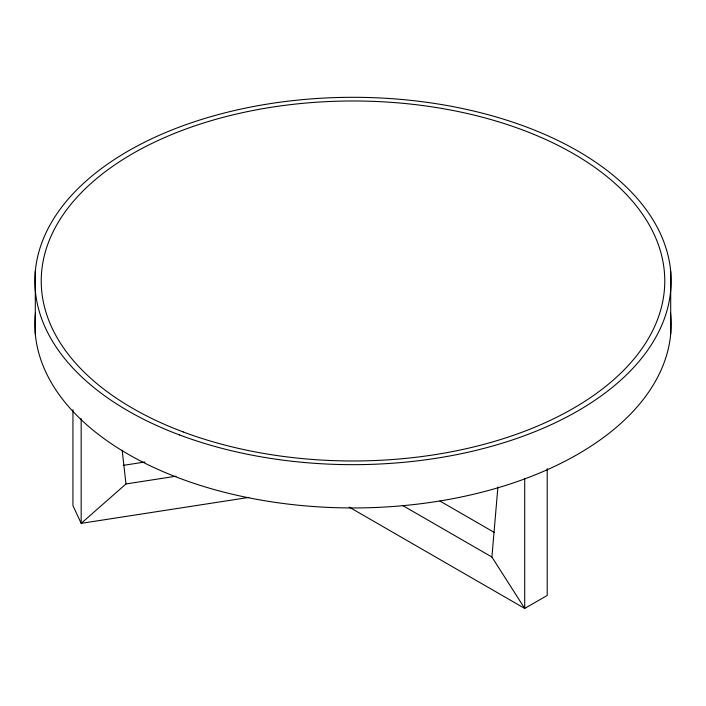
<?xml version="1.0" encoding="UTF-8"?>
<svg xmlns="http://www.w3.org/2000/svg" width="706" height="706" viewBox="0 0 706 706"><rect width="100%" height="100%" fill="white"/><g stroke="black" fill="none" stroke-linecap="round" stroke-linejoin="round"><path stroke-width="1.06" d="M547.203 468.678L547.203 595.449L524.708 608.44L491.905 557.034L497.906 487.025M176.059 476.206L125.986 483.954L81.172 523.358L72.939 505.62L72.939 409.709M123.197 465.369L145.004 461.998M248.927 497.403L81.172 523.358L81.172 418.632M439.953 501.057L494.359 532.474M402.376 505.337L491.905 557.034M349.108 507.058L524.708 608.44L524.708 478.359M122.156 450.207L125.986 483.954M670.7 271.369L670.7 333.885M35.3 271.369L35.3 333.885M670.488 312.529A318.132 183.675 0 0 1 353 507.949A318.132 183.675 0 0 1 35.512 312.529M183.198 431.94A311.761 179.995 0 0 0 664.337 290.404A311.761 179.995 0 0 0 211.465 120.602A311.761 179.995 0 0 0 183.198 431.94M179.73 435.028A318.132 183.675 0 0 0 670.7 290.598A318.132 183.675 0 0 0 208.57 117.328A318.132 183.675 0 0 0 179.73 435.028"/></g></svg>
